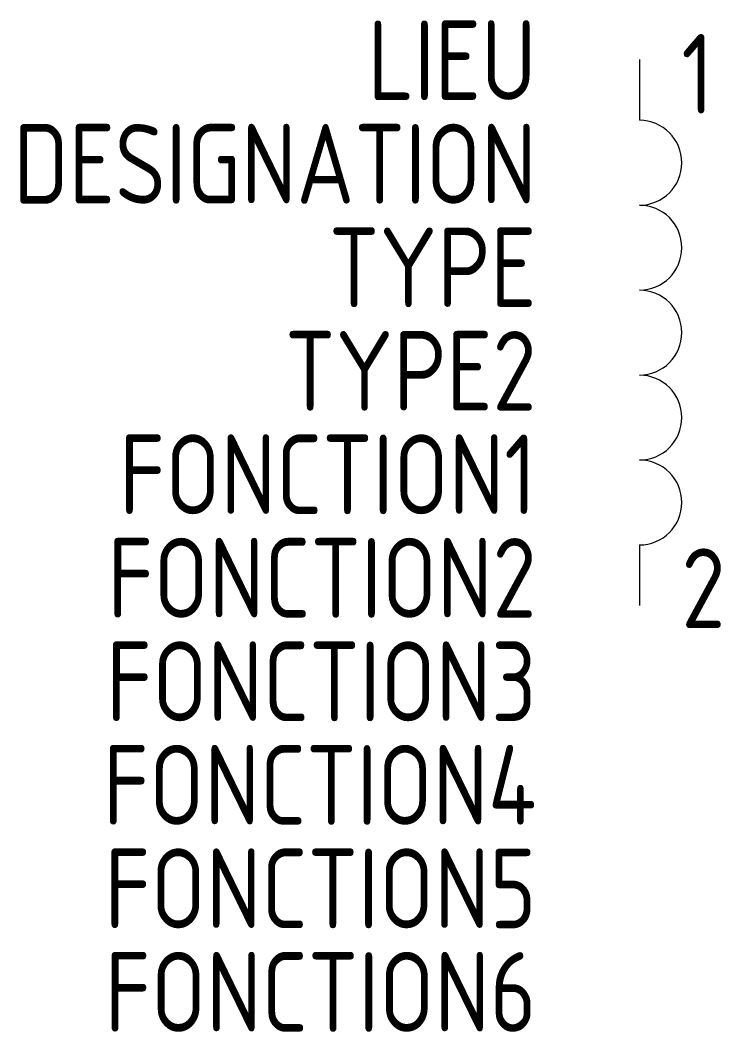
# Model space of a CAD drawing. Header units: millimetres. Extents: x -13.6 to 1.8, y -21.4 to 0.9.
import ezdxf
from ezdxf.enums import TextEntityAlignment as Align

# ---------------------------------------------------------------- set-up
doc = ezdxf.new("R2010")
doc.units = ezdxf.units.MM
for name, color, linetype in [('SYMB_FIL', 3, 'Continuous'), ('SYMB_TXT_CONTACT', 2, 'Continuous'), ('SYMB_TXT_NOM', 3, 'Continuous')]:
    doc.layers.add(name, color=color, linetype=linetype)
doc.styles.add('NET2_5', font='isocp.shx', dxfattribs={"width": 0.9, "height": 2.5})

msp = doc.modelspace()

# ---------------------------------------------------------------- linework, layer by layer
at = {"layer": 'SYMB_FIL'}
for p, q in [((0, 0), (0, -1.333)), ((0, -10.667), (0, -12))]:
    msp.add_line(p, q, dxfattribs=at)
for centre in [(0, -2.267), (0, -4.133), (0, -6), (0, -7.867), (0, -9.733)]:
    msp.add_arc(centre, 0.933, 270, 90, dxfattribs=at)

# ---------------------------------------------------------------- texts
at = {"layer": 'SYMB_TXT_CONTACT', "style": 'NET2_5', "width": 0.9, "flags": 8}
for tag, p, s in [('1', (0.925, -1.187), '1'), ('2', (0.925, -12.492), '2')]:
    msp.add_attdef(tag, p, s, height=1.75, dxfattribs=at)
at = {"layer": 'SYMB_TXT_NOM', "style": 'NET2_5', "width": 0.9, "flags": 8}
for tag, text, p in [('LIEU', '', (-2.264, -0.89)), ('DESIGNATION', 'L?', (-2.264, -3.165)), ('TYPE', '', (-2.264, -5.44)), ('TYPE2', '', (-2.264, -7.715)), ('FONCTION1', '', (-2.264, -9.99)), ('FONCTION2', '', (-2.264, -12.265)), ('FONCTION3', '', (-2.264, -14.54)), ('FONCTION4', '', (-2.264, -16.815)), ('FONCTION5', '', (-2.264, -19.09)), ('FONCTION6', '', (-2.264, -21.365))]:
    msp.add_attdef(tag, text=text, height=1.75, dxfattribs=at).set_placement(p, align=Align.RIGHT)

doc.saveas('drawing.dxf')
